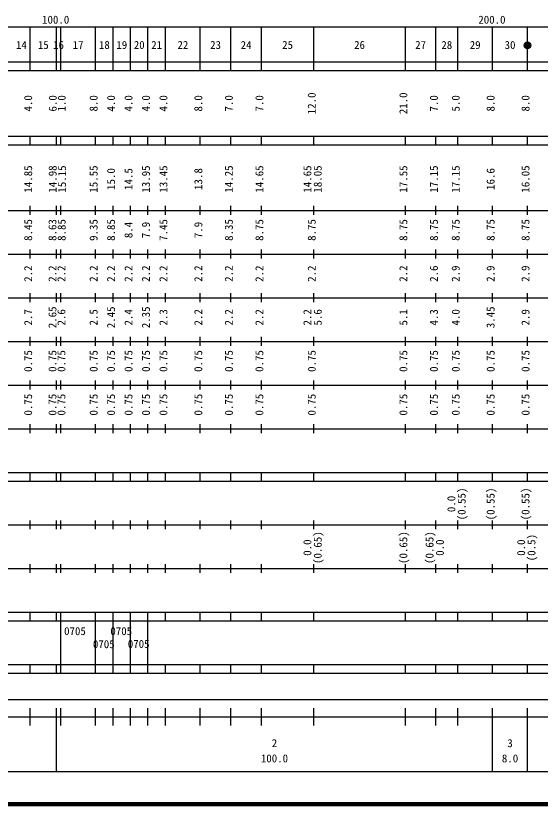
# Model space of a CAD drawing. Units: millimetres on the paper, enlarged 1000 times. Extents: x 40000 to 680000, y 20000 to 380000.
# Drawn here: x 158698 to 278920, y 20000 to 200558 of the extents above; entities that cross this region are included whole.
import ezdxf
from ezdxf.enums import TextEntityAlignment as Align

# ---------------------------------------------------------------- set-up
doc = ezdxf.new("R2010")
doc.units = ezdxf.units.MM
doc.header["$LTSCALE"] = 1000
doc.header["$PDMODE"] = 32
doc.header["$PDSIZE"] = 500
doc.layers.add('M-TTL', color=2, linetype='Continuous', lineweight=140)
doc.layers.add('M-TTL-BAND', color=7, linetype='Continuous', lineweight=25)
doc.styles.add('ＭＳ ゴシック', font='')
doc.styles.get('ＭＳ ゴシック').set_extended_font_data('MS Gothic')

msp = doc.modelspace()

# ---------------------------------------------------------------- linework, layer by layer
at = {"layer": 'M-TTL'}
msp.add_line((40000, 20000), (680000, 20000), dxfattribs=at)
at = {"layer": 'M-TTL-BAND'}
for p, q in [((68000, 198000), (579000, 198000)), ((162000, 188000), (162000, 198000)), ((168000, 188000), (168000, 198000)), ((169000, 188000), (169000, 198000)), ((177000, 188000), (177000, 198000)), ((181000, 188000), (181000, 198000)), ((185000, 188000), (185000, 198000)), ((189000, 188000), (189000, 198000)), ((193000, 188000), (193000, 198000)), ((201000, 188000), (201000, 198000)), ((208000, 188000), (208000, 198000)), ((215000, 188000), (215000, 198000)), ((227000, 188000), (227000, 198000)), ((248000, 188000), (248000, 198000)), ((255000, 188000), (255000, 198000)), ((260000, 188000), (260000, 198000)), ((268000, 188000), (268000, 198000)), ((276000, 188000), (276000, 198000)), ((40000, 190000), (579000, 190000)), ((40000, 188000), (579000, 188000)), ((40000, 173000), (579000, 173000)), ((162000, 171000), (162000, 173000)), ((168000, 171000), (168000, 173000)), ((169000, 171000), (169000, 173000)), ((177000, 171000), (177000, 173000)), ((181000, 171000), (181000, 173000)), ((185000, 171000), (185000, 173000)), ((189000, 171000), (189000, 173000)), ((193000, 171000), (193000, 173000)), ((201000, 171000), (201000, 173000)), ((208000, 171000), (208000, 173000)), ((215000, 171000), (215000, 173000)), ((227000, 171000), (227000, 173000)), ((248000, 171000), (248000, 173000)), ((255000, 171000), (255000, 173000)), ((260000, 171000), (260000, 173000)), ((268000, 171000), (268000, 173000)), ((276000, 171000), (276000, 173000)), ((40000, 171000), (579000, 171000)), ((40000, 156000), (579000, 156000)), ((162000, 155000), (162000, 157000)), ((168000, 155000), (168000, 157000)), ((169000, 155000), (169000, 157000)), ((177000, 155000), (177000, 157000)), ((181000, 155000), (181000, 157000)), ((185000, 155000), (185000, 157000)), ((189000, 155000), (189000, 157000)), ((193000, 155000), (193000, 157000)), ((201000, 155000), (201000, 157000)), ((208000, 155000), (208000, 157000)), ((215000, 155000), (215000, 157000)), ((227000, 155000), (227000, 157000)), ((248000, 155000), (248000, 157000)), ((255000, 155000), (255000, 157000)), ((260000, 155000), (260000, 157000)), ((268000, 155000), (268000, 157000)), ((276000, 155000), (276000, 157000)), ((162000, 145000), (162000, 147000)), ((168000, 145000), (168000, 147000)), ((169000, 145000), (169000, 147000)), ((177000, 145000), (177000, 147000)), ((181000, 145000), (181000, 147000)), ((185000, 145000), (185000, 147000)), ((189000, 145000), (189000, 147000)), ((193000, 145000), (193000, 147000)), ((201000, 145000), (201000, 147000)), ((208000, 145000), (208000, 147000)), ((215000, 145000), (215000, 147000)), ((227000, 145000), (227000, 147000)), ((248000, 145000), (248000, 147000)), ((255000, 145000), (255000, 147000)), ((260000, 145000), (260000, 147000)), ((268000, 145000), (268000, 147000)), ((276000, 145000), (276000, 147000)), ((46000, 146000), (579000, 146000)), ((52000, 136000), (579000, 136000)), ((162000, 135000), (162000, 137000)), ((168000, 135000), (168000, 137000)), ((169000, 135000), (169000, 137000)), ((177000, 135000), (177000, 137000)), ((181000, 135000), (181000, 137000)), ((185000, 135000), (185000, 137000)), ((189000, 135000), (189000, 137000)), ((193000, 135000), (193000, 137000)), ((201000, 135000), (201000, 137000)), ((208000, 135000), (208000, 137000)), ((215000, 135000), (215000, 137000)), ((227000, 135000), (227000, 137000)), ((248000, 135000), (248000, 137000)), ((255000, 135000), (255000, 137000)), ((260000, 135000), (260000, 137000)), ((268000, 135000), (268000, 137000)), ((276000, 135000), (276000, 137000)), ((162000, 125000), (162000, 127000)), ((168000, 125000), (168000, 127000)), ((169000, 125000), (169000, 127000)), ((177000, 125000), (177000, 127000)), ((181000, 125000), (181000, 127000)), ((185000, 125000), (185000, 127000)), ((189000, 125000), (189000, 127000)), ((193000, 125000), (193000, 127000)), ((201000, 125000), (201000, 127000)), ((208000, 125000), (208000, 127000)), ((215000, 125000), (215000, 127000)), ((227000, 125000), (227000, 127000)), ((248000, 125000), (248000, 127000)), ((255000, 125000), (255000, 127000)), ((260000, 125000), (260000, 127000)), ((268000, 125000), (268000, 127000)), ((276000, 125000), (276000, 127000)), ((46000, 126000), (579000, 126000)), ((52000, 116000), (579000, 116000)), ((162000, 115000), (162000, 117000)), ((168000, 115000), (168000, 117000)), ((169000, 115000), (169000, 117000)), ((177000, 115000), (177000, 117000)), ((181000, 115000), (181000, 117000)), ((185000, 115000), (185000, 117000)), ((189000, 115000), (189000, 117000)), ((193000, 115000), (193000, 117000)), ((201000, 115000), (201000, 117000)), ((208000, 115000), (208000, 117000)), ((215000, 115000), (215000, 117000)), ((227000, 115000), (227000, 117000)), ((248000, 115000), (248000, 117000)), ((255000, 115000), (255000, 117000)), ((260000, 115000), (260000, 117000)), ((268000, 115000), (268000, 117000)), ((276000, 115000), (276000, 117000)), ((162000, 105000), (162000, 107000)), ((168000, 105000), (168000, 107000)), ((169000, 105000), (169000, 107000)), ((177000, 105000), (177000, 107000)), ((181000, 105000), (181000, 107000)), ((185000, 105000), (185000, 107000)), ((189000, 105000), (189000, 107000)), ((193000, 105000), (193000, 107000)), ((201000, 105000), (201000, 107000)), ((208000, 105000), (208000, 107000)), ((215000, 105000), (215000, 107000)), ((227000, 105000), (227000, 107000)), ((248000, 105000), (248000, 107000)), ((255000, 105000), (255000, 107000)), ((260000, 105000), (260000, 107000)), ((268000, 105000), (268000, 107000)), ((276000, 105000), (276000, 107000)), ((46000, 106000), (579000, 106000)), ((40000, 96000), (579000, 96000)), ((162000, 94000), (162000, 96000)), ((168000, 94000), (168000, 96000)), ((169000, 94000), (169000, 96000)), ((177000, 94000), (177000, 96000)), ((181000, 94000), (181000, 96000)), ((185000, 94000), (185000, 96000)), ((189000, 94000), (189000, 96000)), ((193000, 94000), (193000, 96000)), ((201000, 94000), (201000, 96000)), ((208000, 94000), (208000, 96000)), ((215000, 94000), (215000, 96000)), ((227000, 94000), (227000, 96000)), ((248000, 94000), (248000, 96000)), ((255000, 94000), (255000, 96000)), ((260000, 94000), (260000, 96000)), ((268000, 94000), (268000, 96000)), ((276000, 94000), (276000, 96000)), ((40000, 94000), (579000, 94000)), ((162000, 83000), (162000, 85000)), ((168000, 83000), (168000, 85000)), ((169000, 83000), (169000, 85000)), ((177000, 83000), (177000, 85000)), ((181000, 83000), (181000, 85000)), ((185000, 83000), (185000, 85000)), ((189000, 83000), (189000, 85000)), ((193000, 83000), (193000, 85000)), ((201000, 83000), (201000, 85000)), ((208000, 83000), (208000, 85000)), ((215000, 83000), (215000, 85000)), ((227000, 83000), (227000, 85000)), ((248000, 83000), (248000, 85000)), ((255000, 83000), (255000, 85000)), ((260000, 83000), (260000, 85000)), ((268000, 83000), (268000, 85000)), ((276000, 83000), (276000, 85000)), ((49000, 84000), (579000, 84000)), ((162000, 73000), (162000, 75000)), ((168000, 73000), (168000, 75000)), ((169000, 73000), (169000, 75000)), ((177000, 73000), (177000, 75000)), ((181000, 73000), (181000, 75000)), ((185000, 73000), (185000, 75000)), ((189000, 73000), (189000, 75000)), ((193000, 73000), (193000, 75000)), ((201000, 73000), (201000, 75000)), ((208000, 73000), (208000, 75000)), ((215000, 73000), (215000, 75000)), ((227000, 73000), (227000, 75000)), ((248000, 73000), (248000, 75000)), ((255000, 73000), (255000, 75000)), ((260000, 73000), (260000, 75000)), ((268000, 73000), (268000, 75000)), ((276000, 73000), (276000, 75000)), ((40000, 74000), (579000, 74000)), ((40000, 64000), (579000, 64000)), ((162000, 62000), (162000, 64000)), ((168000, 62000), (168000, 64000)), ((169000, 62000), (169000, 64000)), ((177000, 62000), (177000, 64000)), ((181000, 62000), (181000, 64000)), ((185000, 62000), (185000, 64000)), ((189000, 62000), (189000, 64000)), ((193000, 62000), (193000, 64000)), ((201000, 62000), (201000, 64000)), ((208000, 62000), (208000, 64000)), ((215000, 62000), (215000, 64000)), ((227000, 62000), (227000, 64000)), ((248000, 62000), (248000, 64000)), ((255000, 62000), (255000, 64000)), ((260000, 62000), (260000, 64000)), ((268000, 62000), (268000, 64000)), ((276000, 62000), (276000, 64000)), ((40000, 62000), (579000, 62000)), ((169000, 52000), (169000, 62000)), ((177000, 52000), (177000, 62000)), ((181000, 52000), (181000, 62000)), ((185000, 52000), (185000, 62000)), ((189000, 52000), (189000, 62000)), ((40000, 52000), (579000, 52000)), ((162000, 50000), (162000, 52000)), ((168000, 50000), (168000, 52000)), ((169000, 50000), (169000, 52000)), ((177000, 50000), (177000, 52000)), ((181000, 50000), (181000, 52000)), ((185000, 50000), (185000, 52000)), ((189000, 50000), (189000, 52000)), ((193000, 50000), (193000, 52000)), ((201000, 50000), (201000, 52000)), ((208000, 50000), (208000, 52000)), ((215000, 50000), (215000, 52000)), ((227000, 50000), (227000, 52000)), ((248000, 50000), (248000, 52000)), ((255000, 50000), (255000, 52000)), ((260000, 50000), (260000, 52000)), ((268000, 50000), (268000, 52000)), ((276000, 50000), (276000, 52000)), ((40000, 50000), (579000, 50000)), ((71000, 44000), (495000, 44000)), ((162000, 38000), (162000, 42000)), ((168000, 27500), (168000, 42000)), ((169000, 38000), (169000, 42000)), ((177000, 38000), (177000, 42000)), ((181000, 38000), (181000, 42000)), ((185000, 38000), (185000, 42000)), ((189000, 38000), (189000, 42000)), ((193000, 38000), (193000, 42000)), ((201000, 38000), (201000, 42000)), ((208000, 38000), (208000, 42000)), ((215000, 38000), (215000, 42000)), ((227000, 38000), (227000, 42000)), ((248000, 38000), (248000, 42000)), ((255000, 38000), (255000, 42000)), ((260000, 38000), (260000, 42000)), ((268000, 27500), (268000, 42000)), ((276000, 27500), (276000, 42000)), ((40000, 40000), (579000, 40000)), ((68000, 27500), (579000, 27500))]:
    msp.add_line(p, q, dxfattribs=at)
for radius in [750, 600, 450, 300, 150, 20]:
    msp.add_circle((276000, 193789), radius, dxfattribs=at)
msp.add_point((276000, 193789), dxfattribs=at)

# ---------------------------------------------------------------- texts
at = {"layer": 'M-TTL-BAND', "style": 'ＭＳ ゴシック'}
for s, p in [('100.0', (167844, 198195)), ('200.0', (267844, 198195)), ('14', (160000, 192405)), ('15', (165000, 192405)), ('16', (168500, 192405)), ('17', (173000, 192405)), ('18', (179000, 192405)), ('19', (183000, 192405)), ('20', (187000, 192405)), ('21', (191000, 192405)), ('22', (197000, 192405)), ('23', (204500, 192405)), ('24', (211500, 192405)), ('25', (221000, 192405)), ('26', (237500, 192405)), ('27', (251500, 192405)), ('28', (257500, 192405)), ('29', (264000, 192405)), ('30', (272000, 192405)), ('0705', (172272, 58178)), ('0705', (182875, 58178)), ('0705', (178875, 55194)), ('0705', (186875, 55247)), ('2', (218000, 32523)), ('3', (272000, 32523)), ('100.0', (218000, 29033)), ('8.0', (272000, 29033))]:
    msp.add_text(s, height=1833, dxfattribs=at).set_placement(p, align=Align.BOTTOM_CENTER)
for s, p in [('12.0', (228000, 180500)), ('21.0', (249000, 180500)), ('4.0', (163000, 180500)), ('6.0', (168632, 180500)), ('1.0', (170686, 180500)), ('8.0', (178000, 180500)), ('4.0', (182000, 180500)), ('4.0', (186000, 180500)), ('4.0', (190000, 180500)), ('4.0', (194000, 180500)), ('8.0', (202000, 180500)), ('7.0', (209000, 180500)), ('7.0', (216000, 180500)), ('7.0', (256000, 180500)), ('5.0', (261000, 180500)), ('8.0', (269000, 180500)), ('8.0', (277000, 180500)), ('14.85', (163000, 163174)), ('14.98', (168615, 163174)), ('15.15', (170764, 163174)), ('15.55', (178000, 163174)), ('13.95', (190000, 163174)), ('13.45', (194000, 163174)), ('14.25', (209000, 163174)), ('14.65', (216000, 163174)), ('14.65', (227000, 163174)), ('18.05', (229370, 163174)), ('17.55', (249000, 163174)), ('17.15', (256000, 163174)), ('17.15', (261000, 163174)), ('16.05', (277000, 163174)), ('15.0', (182000, 163174)), ('14.5', (186000, 163174)), ('13.8', (202000, 163174)), ('16.6', (269000, 163174)), ('8.45', (163000, 151500)), ('8.63', (168568, 151500)), ('8.85', (170675, 151500)), ('9.35', (178000, 151500)), ('8.85', (182000, 151500)), ('7.45', (194000, 151500)), ('8.35', (209000, 151500)), ('8.75', (216000, 151500)), ('8.75', (228000, 151500)), ('8.75', (249000, 151500)), ('8.75', (256000, 151500)), ('8.75', (261000, 151500)), ('8.75', (269000, 151500)), ('8.75', (277000, 151500)), ('8.4', (186000, 151500)), ('7.9', (190000, 151500)), ('7.9', (202000, 151500)), ('2.2', (163000, 141500)), ('2.2', (168568, 141500)), ('2.2', (170622, 141500)), ('2.2', (178000, 141500)), ('2.2', (182000, 141500)), ('2.2', (186000, 141500)), ('2.2', (190000, 141500)), ('2.2', (194000, 141500)), ('2.2', (202000, 141500)), ('2.2', (209000, 141500)), ('2.2', (216000, 141500)), ('2.2', (228000, 141500)), ('2.2', (249000, 141500)), ('2.6', (256000, 141500)), ('2.9', (261000, 141500)), ('2.9', (269000, 141500)), ('2.9', (277000, 141500)), ('2.65', (168568, 131500)), ('2.45', (182000, 131500)), ('2.35', (190000, 131500)), ('3.45', (269000, 131500)), ('2.7', (163000, 131500)), ('2.6', (170622, 131500)), ('2.5', (178000, 131500)), ('2.4', (186000, 131500)), ('2.3', (194000, 131500)), ('2.2', (202000, 131500)), ('2.2', (209000, 131500)), ('2.2', (216000, 131500)), ('2.2', (227000, 131500)), ('5.6', (229370, 131500)), ('5.1', (249000, 131500)), ('4.3', (256000, 131500)), ('4.0', (261000, 131500)), ('2.9', (277000, 131500)), ('0.75', (163000, 121500)), ('0.75', (168568, 121500)), ('0.75', (170622, 121500)), ('0.75', (178000, 121500)), ('0.75', (182000, 121500)), ('0.75', (186000, 121500)), ('0.75', (190000, 121500)), ('0.75', (194000, 121500)), ('0.75', (202000, 121500)), ('0.75', (209000, 121500)), ('0.75', (216000, 121500)), ('0.75', (228000, 121500)), ('0.75', (249000, 121500)), ('0.75', (256000, 121500)), ('0.75', (261000, 121500)), ('0.75', (269000, 121500)), ('0.75', (277000, 121500)), ('0.75', (163000, 111500)), ('0.75', (168568, 111500)), ('0.75', (170622, 111500)), ('0.75', (178000, 111500)), ('0.75', (182000, 111500)), ('0.75', (186000, 111500)), ('0.75', (190000, 111500)), ('0.75', (194000, 111500)), ('0.75', (202000, 111500)), ('0.75', (209000, 111500)), ('0.75', (216000, 111500)), ('0.75', (228000, 111500)), ('0.75', (249000, 111500)), ('0.75', (256000, 111500)), ('0.75', (261000, 111500)), ('0.75', (269000, 111500)), ('0.75', (277000, 111500)), ('(0.55)', (262370, 88764)), ('(0.55)', (269000, 88764)), ('(0.55)', (277000, 88764)), ('0.0', (260000, 88764)), ('(0.65)', (229370, 78764)), ('(0.65)', (249000, 78764)), ('(0.65)', (255000, 78764)), ('(0.5)', (278370, 78764)), ('0.0', (227000, 78764)), ('0.0', (257370, 78764)), ('0.0', (276000, 78764))]:
    msp.add_text(s, height=1833, rotation=90, dxfattribs=at).set_placement(p, align=Align.BOTTOM_CENTER)

doc.saveas('drawing.dxf')
